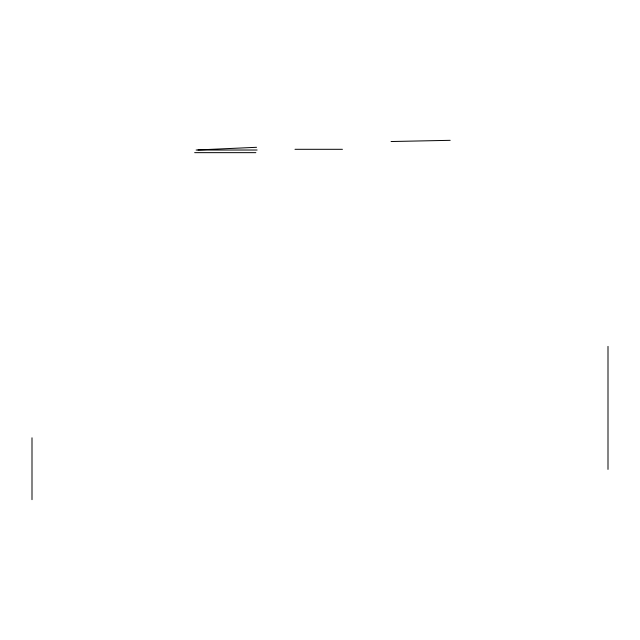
<?xml version="1.0" encoding="UTF-8"?>
<svg xmlns="http://www.w3.org/2000/svg" width="640" height="640" viewBox="0 0 640 640"><rect width="100%" height="100%" fill="white"/><g stroke="black" fill="none" stroke-linecap="round" stroke-linejoin="round"><path stroke-width="0.96" d="M197.952 149.936L256.528 147.304M391.072 141.528L450.176 140.328M294.992 149.304L342.44 149.304M196.104 150.024L257.096 150.024M194.656 152.656L255.848 152.656M608 346.384L608 469.392M32 437.8L32 499.672"/></g></svg>
